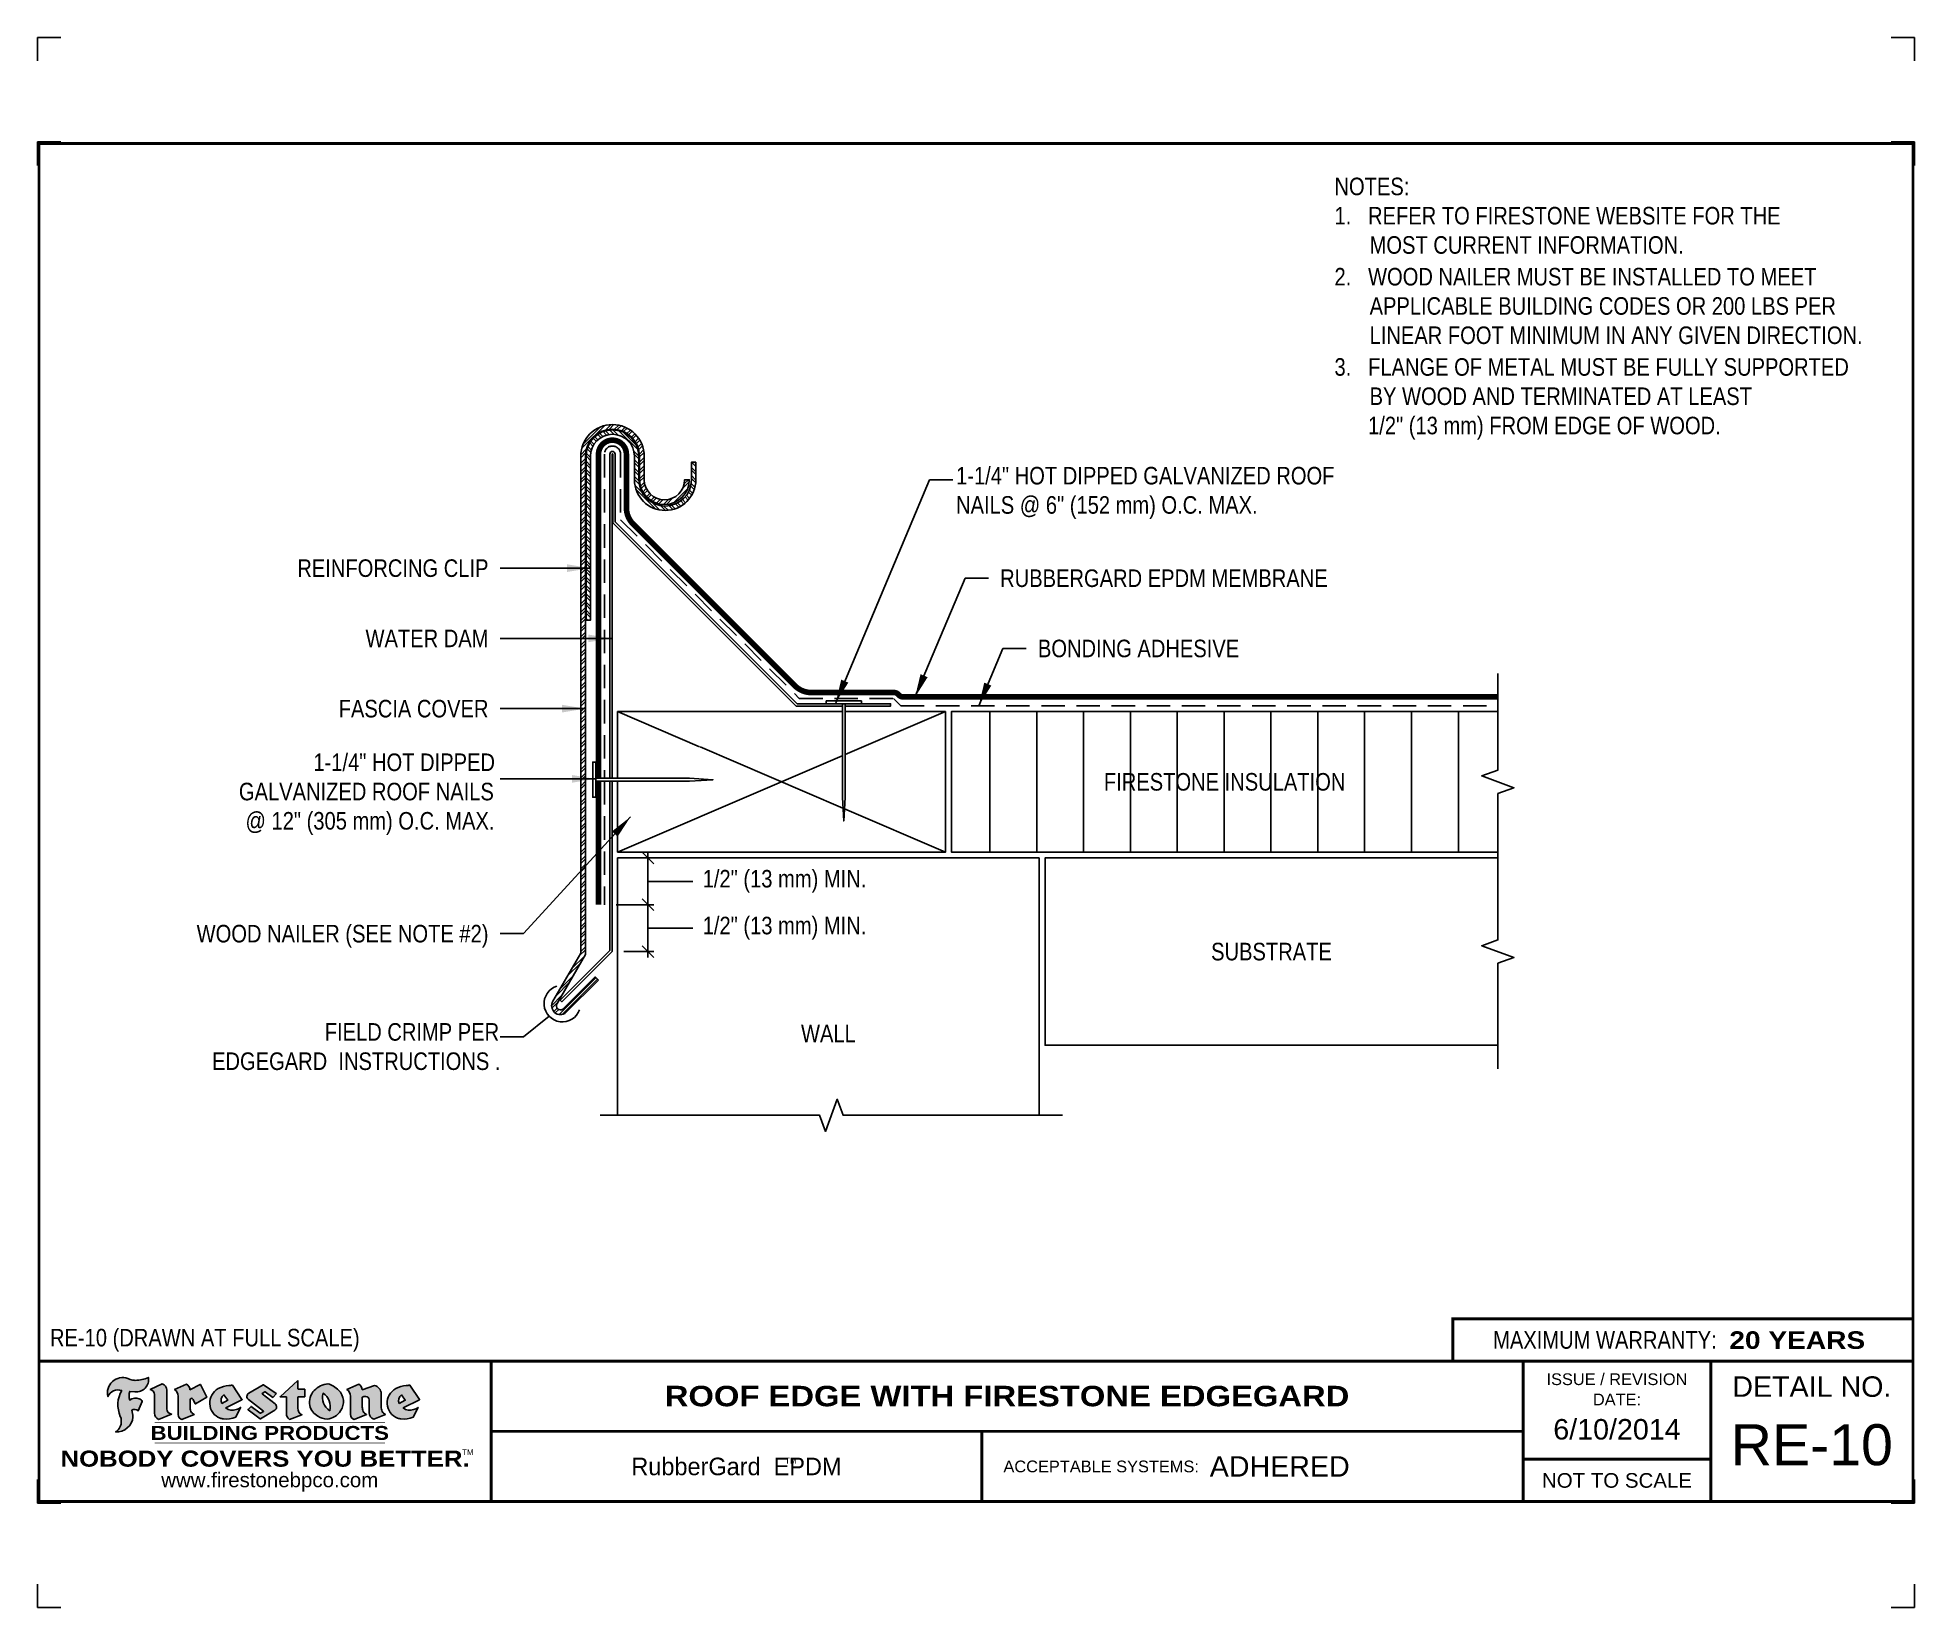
# Model space of a CAD drawing. Header units: inches. Extents: x 121.4 to 141.5, y 20.9 to 37.7.
import ezdxf
from ezdxf.enums import TextEntityAlignment as Align

# ---------------------------------------------------------------- set-up
doc = ezdxf.new("R2010")
doc.units = ezdxf.units.IN
doc.header["$MEASUREMENT"] = 0
doc.linetypes.add('HIDDEN', pattern=[0.375, 0.25, -0.125])
doc.layers.get('0').update_dxf_attribs({"linetype": 'CONTINUOUS'})
doc.layers.get('DEFPOINTS').update_dxf_attribs({"linetype": 'CONTINUOUS'})
for name, color, linetype in [('FSBP-ACCESSORY-FIRESTONE', 7, 'CONTINUOUS'), ('FSBP-ACCESSORY-OTHER', 7, 'CONTINUOUS'), ('FSBP-ADHESIVE', 1, 'HIDDEN'), ('FSBP-ANNO-NOTE', 7, 'CONTINUOUS'), ('FSBP-INSULATION', 7, 'CONTINUOUS'), ('FSBP-MEMBRANE', 7, 'CONTINUOUS'), ('FSBP-SUBSTRATE-GENERIC', 9, 'CONTINUOUS'), ('FSBP-TTLB', 7, 'CONTINUOUS'), ('FSBP-TTLB-BORDER', 7, 'CONTINUOUS'), ('FSBP-TTLB-TEXT', 7, 'CONTINUOUS'), ('FSBP-WALL-CURB', 9, 'CONTINUOUS'), ('FSBP-WOOD', 7, 'CONTINUOUS')]:
    doc.layers.add(name, color=color, linetype=linetype)
doc.styles.add('FSBP_ARIAL', font='arial.ttf')
doc.styles.add('FSBP_ARIAL_BOLD', font='')
doc.styles.add('FSBP_ARIAL_NAR', font='ARIALN.TTF')
doc.styles.add('FSBP_BANKGOTHIC', font='bgothm.ttf')
doc.styles.get('FSBP_ARIAL_BOLD').set_extended_font_data('Arial Black')
doc.dimstyles.new('FSBP-DIM', dxfattribs={"dimtxt": 0.1875, "dimasz": 0.125, "dimexe": 0.0625, "dimexo": 0.125, "dimgap": 0.125, "dimtad": 0, "dimdec": 0, "dimzin": 1, "dimdsep": 46, "dimlunit": 4, "dimtxsty": 'FSBP_ARIAL_NAR', "dimblk": 'OBLIQUE', "dimcen": 0.09375, "dimdle": 0.0625, "dimclrd": 256, "dimclre": 256, "dimclrt": 256, "dimadec": 0, "dimazin": 0, "dimtfac": 1, "dimtdec": 0, "dimtmove": 1, "dimatfit": 3, "dimfxl": 1, "dimtolj": 1, "dimtzin": 0, "dimlwd": -1, "dimlwe": -1, "dimarcsym": 0})
doc.dimstyles.new('FSBP-LEADER', dxfattribs={"dimtxt": 0.1875, "dimasz": 0.25, "dimexe": 0.0625, "dimexo": 0.125, "dimgap": 0.125, "dimtad": 0, "dimtih": 1, "dimtoh": 1, "dimdec": 4, "dimzin": 0, "dimdsep": 46, "dimlunit": 4, "dimtxsty": 'FSBP_ARIAL_NAR', "dimcen": 0.09375, "dimclrd": 256, "dimclre": 256, "dimclrt": 256, "dimadec": 0, "dimazin": 0, "dimtfac": 1, "dimtdec": 4, "dimtofl": 0, "dimtmove": 0, "dimatfit": 3, "dimfxl": 1, "dimtolj": 1, "dimtzin": 0, "dimlwd": -1, "dimlwe": -1, "dimarcsym": 0})

# ---------------------------------------------------------------- blocks, each defined once
blk = doc.blocks.new('TTLB-EPDM_1')
at = {"layer": 'FSBP-TTLB-TEXT'}
h = blk.add_hatch(color=1, dxfattribs=at)
edge = h.paths.add_edge_path()
edge.add_arc((1.037309769669573, -0.1982514792917306), 0.1319107607348553, 264.0410451462098, 370.3106169565175)
edge.add_arc((1.027551646585694, 0.1214293576525799), 0.3273056962876235, 270.05058356628535, 295.23459397187514, ccw=False)
edge.add_arc((1.022801957313345, -0.06680179986895154), 0.1391656561713503, 249.3281275763668, 272.0749124149863, ccw=False)
edge.add_line((0.9736743133014443, -0.1970076156048179), (0.9474927838574558, -0.1852745150568325))
edge.add_arc((0.8939498971398288, -0.3394262635682071), 0.1631857907024099, 70.84590087378872, 194.3325259843273)
edge.add_arc((0.8444260109029493, -0.4259936440910768), 0.1179914261095279, 70.96950098067128, 156.9641407594482, ccw=False)
edge.add_arc((1.153141409296894, -0.4684497516079468), 0.3110405457095052, 150.3231137483159, 203.2084295854517)
edge.add_arc((0.7562495500622943, -0.6412608153899899), 0.1218587156617311, 0.8849157075190988, 24.34668939894999, ccw=False)
edge.add_arc((0.7493781665697374, -0.6475258110744375), 0.1289731377238325, -58.36655102076742, 3.6216782311386737, ccw=False)
edge.add_arc((0.8256699029544474, -0.5792158350996106), 0.1783301886510354, 267.2205474105585, 354.1381621173521)
edge.add_arc((0.7903121048625305, -0.6011409294291745), 0.212787892960859, 0.9996158580669322, 21.00503380861244)
edge.add_arc((1.01880712263941, -0.5666691048185161), 0.05136395668415847, 40.82117713173261, 125.52727787225791, ccw=False)
edge.add_line((1.057676976260041, -0.5330924682126437), (1.102776947655911, -0.4308018311949837))
edge.add_arc((1.040858222524664, -0.4699705673995949), 0.07326744446031509, 32.31675181867256, 66.31481236598174)
edge.add_arc((1.032262518825329, -0.5063316993097662), 0.1102246948011782, 69.8179132332389, 125.254734720681)
edge.add_arc((1.127708877207287, -0.368959353531244), 0.1659710644737306, 164.1569669952081, 196.5811013160487, ccw=False)
edge.add_line((0.9680425188342383, -0.3236487780942383), (1.023615334387159, -0.3294494641845773))
h = blk.add_hatch(color=1, dxfattribs=at)
edge = h.paths.add_edge_path()
edge.add_line((1.275239419159561, -0.6223407783464694), (1.415345367376062, -0.5660418822574371))
edge.add_arc((1.421019305783958, -0.5090099247487757), 0.05731350411836949, 181.9717871001989, 264.31851000495806, ccw=False)
edge.add_line((1.363739737527226, -0.5109819325197265), (1.363412352251203, -0.3102363679013962))
edge.add_arc((1.294263659668751, -0.3103491388303989), 0.06914878453844908, 0.0934405599591014, 72.42834396969012)
edge.add_line((1.315139561173908, -0.2444268274366692), (1.186839444240604, -0.3024209471341379))
edge.add_arc((1.175246268095289, -0.3585110609420917), 0.05727567197445628, -0.017399788185912257, 78.322067691347, ccw=False)
edge.add_line((1.232521937428658, -0.3585284546236807), (1.232574268422297, -0.555126496687123))
edge.add_arc((1.305699496415486, -0.5558575689677219), 0.07312888236350451, 179.4272023230205, 245.3845503102953)
h = blk.add_hatch(color=1, dxfattribs=at)
edge = h.paths.add_edge_path()
edge.add_line((1.792026821926584, -0.3839679064720229), (1.722158956877934, -0.2518542302253621))
edge.add_arc((1.720119655279638, -0.2529327078887852), 0.002306916790721817, 27.87197133405656, 117.3766794470751)
edge.add_line((1.719058846382097, -0.250884159729182), (1.610638460368705, -0.3070279753467702))
edge.add_arc((1.547088841662962, -0.3061026658494403), 0.06355635479880145, 359.165808011073, 425.8793658831422)
edge.add_line((1.573061729235633, -0.2480956029480268), (1.446879247402876, -0.3051325108639702))
edge.add_arc((1.407812067100189, -0.370357133046621), 0.07602957263902092, -3.441403975725109, 59.07992244284969, ccw=False)
edge.add_line((1.483704536400296, -0.3749210150788969), (1.483704536400296, -0.5723838140635706))
edge.add_arc((1.54053746518044, -0.568254406115083), 0.05698275005415228, 184.1557352478595, 255.3066498366543)
edge.add_line((1.526084036778343, -0.6233736605654059), (1.657291340682093, -0.570650514527486))
edge.add_arc((1.688298576827198, -0.5021390388423987), 0.0752015358480571, 207.5160880841914, 245.649226723163, ccw=False)
edge.add_arc((1.721050197024907, -0.4914488168456328), 0.1093332836229113, 179.4823365255141, 204.5537900001094, ccw=False)
edge.add_line((1.611721375809452, -0.4904610114968335), (1.611721375809452, -0.4126404716788983))
edge.add_arc((1.628589765097195, -0.414159299036043), 0.01693662875851176, 28.356188110622725, 174.8549701683585, ccw=False)
edge.add_arc((1.627340435522395, -0.4197189881350504), 0.02111886817708033, 22.216893572439517, 40.10213956426492, ccw=False)
edge.add_line((1.646891420738257, -0.4117336534413738), (1.666638796144639, -0.4549750258192233))
edge.add_arc((1.668737246926742, -0.4540167099035481), 0.002306916790685496, 204.545128184284, 299.6323508190091)
edge.add_line((1.669877862091766, -0.4560219186518992), (1.791128135493295, -0.3870515928837648))
edge.add_line((1.791128135493295, -0.3870515928837648), (1.792026821926584, -0.3839679064720229))
h = blk.add_hatch(color=1, dxfattribs=at)
h.paths.add_polyline_path([(2.063388732080512, -0.2583237030618903, 0.02524281661523788), (2.025024361750752, -0.2610532129309178, 0.1213611957758757), (1.901773912052249, -0.3008158885520373, 0.6151668103976068), (1.93274136141747, -0.6099060679591872, 0.05306812109568645), (1.967936229862175, -0.617865745600497, 0.1150932231766138), (2.099126721549737, -0.5994933789882708), (2.151195569562105, -0.4944891916583316, -0.08755405562188731), (2.104230609512001, -0.5187113292177372, -0.265591761123442), (1.992692314386659, -0.5010701623316862), (2.165347897647223, -0.4141184325909109, 0.4518949533370738), (2.166222728871162, -0.4107679608846269)])
h.paths.add_polyline_path([(2.014217313945437, -0.4188965037300676), (1.951113654018855, -0.4515330109460507, -0.3720533890450154), (1.973177450672722, -0.3607130665457561)], flags=16)
h = blk.add_hatch(color=1, dxfattribs=at)
edge = h.paths.add_edge_path()
edge.add_arc((2.260407392426802, -0.3775796671688782), 0.04152450223225729, 123.20805433950699, 232.2027298779723, ccw=False)
edge.add_line((2.237665217914071, -0.3428366421988329), (2.393535971665983, -0.2540943745380986))
edge.add_arc((2.394677353533142, -0.2560991469722482), 0.002306916790741334, 55.64644466176611, 119.65426054492559, ccw=False)
edge.add_line((2.395979141996861, -0.2541946229174954), (2.531809646140459, -0.3470380726374032))
edge.add_arc((2.530468902927946, -0.3489153772789875), 0.002306916790700397, -42.731101238422525, 54.4661353739603, ccw=False)
edge.add_line((2.532163440279987, -0.3504807552658491), (2.498457913851155, -0.3869673252714421))
edge.add_arc((2.496763376499139, -0.3854019472845934), 0.002306916790672934, 233.7527076894875, 317.26889876138785, ccw=False)
edge.add_line((2.495399362263356, -0.38726241234572), (2.413849913492982, -0.3274738082119626))
edge.add_arc((2.412485899257181, -0.3293342732731342), 0.002306916790720064, 53.75270768979358, 124.4135619297835)
edge.add_line((2.41118211687575, -0.3274311136421062), (2.382933981293377, -0.346782838468144))
edge.add_arc((2.38423776367478, -0.3486859980991606), 0.002306916790694898, 124.4135619293799, 231.8459020253626)
edge.add_line((2.382812599816248, -0.3505000469010184), (2.519899969301207, -0.4581994452042721))
edge.add_arc((2.494247019847682, -0.4908523236374461), 0.04152450223225742, -55.21225898295222, 51.84590202520428, ccw=False)
edge.add_line((2.517938320565804, -0.5249552055672808), (2.364434947484597, -0.6179520922513717))
edge.add_arc((2.36323960192349, -0.6159790200102006), 0.002306916790726996, 233.2955624372927, 301.20872157023314, ccw=False)
edge.add_line((2.361860787187538, -0.6178285429225383), (2.231266621301074, -0.5204709167214361))
edge.add_arc((2.232647938930649, -0.5186232623475259), 0.002306916790697672, 135.5134179846393, 233.21798691998708, ccw=False)
edge.add_line((2.231002150870836, -0.5170067083764565), (2.262839375599356, -0.4845937328397696))
edge.add_arc((2.264485163659225, -0.4862102868108537), 0.002306916790748497, 53.0352839999411, 135.513417985369, ccw=False)
edge.add_line((2.265872365996302, -0.4843670465239001), (2.361834678328762, -0.5565872257804898))
edge.add_arc((2.363221880665761, -0.5547439854936304), 0.002306916790627066, 233.0352840000685, 302.2362632414394)
edge.add_line((2.36445241715569, -0.5566953042850713), (2.39428499383348, -0.5378823484768844))
edge.add_arc((2.393054457343549, -0.5359310296853765), 0.002306916790685166, 302.2362632406177, 412.2027298768422)
edge.add_line((2.394468296066179, -0.5341081404551886), (2.234958295420142, -0.4103916733127022))
h = blk.add_hatch(color=1, dxfattribs=at)
edge = h.paths.add_edge_path()
edge.add_line((2.763460561272041, -0.2072496393923444), (2.763460561272041, -0.2969520779963801))
edge.add_arc((2.765767478062699, -0.2969520779963943), 0.00230691679065842, 179.9999999996471, 269.9999999996471)
edge.add_line((2.765767478062685, -0.2992589947870528), (2.835417693520355, -0.2992589947870528))
edge.add_arc((2.835417693520355, -0.3015659115777538), 0.002306916790701052, 0, 90, ccw=False)
edge.add_line((2.837724610311056, -0.3015659115777538), (2.837724610311056, -0.3790761307453892))
edge.add_arc((2.83541769352037, -0.3790761307453749), 0.002306916790686842, 269.99999999964706, 359.99999999964706, ccw=False)
edge.add_line((2.835417693520355, -0.3813830475360618), (2.765767478062685, -0.3813830475360618))
edge.add_arc((2.765767478062699, -0.3836899643267202), 0.00230691679065842, 90.00000000035294, 180.0000000003529)
edge.add_line((2.763460561272041, -0.3836899643267344), (2.763460561272041, -0.5033995910642801))
edge.add_arc((2.836735953378943, -0.5071368822038516), 0.07337063740681413, 177.0802527808789, 245.3249543133826)
edge.add_line((2.806105814540615, -0.5738080530967267), (2.674529557384915, -0.6226036013049594))
edge.add_arc((2.708610405062069, -0.564298408791804), 0.06753517344606039, 177.0345319916277, 239.6926428024901, ccw=False)
edge.add_line((2.641165668230087, -0.560804539009709), (2.641165668230087, -0.3836899643267344))
edge.add_arc((2.638858751439429, -0.3836899643267202), 0.00230691679065842, 359.9999999996471, 449.999999999647)
edge.add_line((2.638858751439443, -0.3813830475360618), (2.572857950769389, -0.3813830475360618))
edge.add_line((2.572857950769389, -0.3813830475360618), (2.763460561272041, -0.2072496393923444))
h = blk.add_hatch(color=1, dxfattribs=at)
edge = h.paths.add_edge_path(flags=16)
edge.add_arc((2.940363509127394, -0.4847985213681437), 0.1684614578629418, 344.5558804047865, 417.0140046669545)
edge.add_arc((3.194458079644619, -0.3883534532477785), 0.1684614578629414, 164.5558804047864, 237.0140046669546)
edge = h.paths.add_edge_path()
edge.add_arc((3.069375116502199, -0.4399344555144872), 0.1828726885096673, 136.0914512150047, 191.213418978326)
edge.add_arc((3.064939550433406, -0.4318234379590333), 0.1803148804748503, 194.0167254156723, 240.6663730831859)
edge.add_arc((3.098047041778981, -0.3845058757092554), 0.2378525180183701, 239.2975390661776, 264.2889872773176)
edge.add_arc((3.04884478212623, -0.4190232383793012), 0.203760689247156, 277.1986764832036, 326.503572961274)
edge.add_arc((3.077739326803546, -0.4341046616465112), 0.171374865791709, 325.3768876809902, 406.3828327799087)
edge.add_arc((3.011839488065919, -0.4896144380417797), 0.2571945645850002, 44.28462553519766, 73.82901434867304)
edge.add_arc((3.117152499586992, -0.4983433120546693), 0.2579560664039132, 97.50292863483666, 134.1039137579027)
h = blk.add_hatch(color=1, dxfattribs=at)
edge = h.paths.add_edge_path()
edge.add_line((3.322690228557462, -0.5721896537377091), (3.322690228557462, -0.3749210150788969))
edge.add_arc((3.246797759257384, -0.3703571330465745), 0.076029572638996, 356.5585960242387, 419.0799224428129)
edge.add_line((3.285864939560099, -0.3051325108639702), (3.412047421392799, -0.2480956029480268))
edge.add_arc((3.386074533820159, -0.3061026658494941), 0.06355635479883807, 0.3962622833877276, 65.87936588318718, ccw=False)
edge.add_line((3.449629368605429, -0.3056631084210863), (3.580526418688805, -0.2593848434574539))
edge.add_arc((3.555744121700958, -0.3530904070730321), 0.09692726601172152, 2.366977007666776, 75.18615851992018, ccw=False)
edge.add_line((3.652588689330287, -0.3490873311063041), (3.652588689330287, -0.4883770011386872))
edge.add_arc((3.761877549389556, -0.4914934052703811), 0.1093332836229047, 178.3666365323574, 204.5537900000422)
edge.add_arc((3.729125929191727, -0.5021836272670953), 0.07520153584796169, 207.5160880841711, 245.2240541443093)
edge.add_line((3.697611150971852, -0.5704631245385627), (3.572585913552643, -0.6207021253773775))
edge.add_arc((3.59534718600759, -0.5526356419907701), 0.07177131519198746, 180.3328587115751, 251.51018566665869, ccw=False)
edge.add_line((3.523577081955409, -0.5530525936986663), (3.523577081955409, -0.4153032515383615))
edge.add_arc((3.486319529276879, -0.4148773504126441), 0.0372599868942854, 359.3450650296066, 449.0500281941028)
edge.add_arc((3.482769874121713, -0.4419622099033496), 0.06447454900600783, 86.29402372314017, 119.8211331593848)
edge.add_line((3.450707067966732, -0.3860252459975726), (3.450707067966732, -0.4904610114968335))
edge.add_arc((3.560035889182251, -0.491448816845647), 0.1093332836229751, 179.4823365255069, 204.5537900001023)
edge.add_arc((3.527284268984408, -0.5021390388424952), 0.07520153584796385, 207.5160880841699, 245.6492267231416)
edge.add_line((3.496277032839316, -0.570650514527486), (3.365069728935509, -0.6233736605654059))
edge.add_arc((3.37950248606194, -0.5682868177318081), 0.05694615642555727, 183.9298782390169, 255.318496325343, ccw=False)
h = blk.add_hatch(color=1, dxfattribs=at)
h.paths.add_polyline_path([(3.957695472291277, -0.2583237030618903, 0.02524281661523822), (3.919331101961575, -0.2610532129309178, 0.1085638477195505), (3.807890832595604, -0.2939221658134414, 0.6425897848490651), (3.827048101628293, -0.6099060679591872, 0.05306812109569052), (3.862242970072884, -0.617865745600497, 0.1150932231766133), (3.993433461760503, -0.5994933789882708), (4.045502309772871, -0.4944891916583316, -0.08755405562189084), (3.998537349722767, -0.5187113292177372, -0.2655917611234366), (3.886999054597368, -0.5010701623316862), (4.059654637857989, -0.4141184325909109, 0.4518949533370731), (4.060529469081928, -0.4107679608846269)])
h.paths.add_polyline_path([(3.90852405415626, -0.4188965037300676), (3.845420394229677, -0.4515330109460507, -0.3720533890450147), (3.867484190883488, -0.3607130665457561)], flags=16)
at = {"layer": 'DEFPOINTS', "linetype": 'Continuous', "ltscale": 1.75}
for points in [[(-0.015625, 13.88083333333333), (-0.015625, 14.13083333333333), (0.234375, 14.13083333333333)], [(20.01562500000003, 13.88083333333333), (20.01562500000003, 14.13083333333333), (19.76562500000003, 14.13083333333333)], [(-0.015625, -2.380833333333342), (-0.015625, -2.630833333333342), (0.234375, -2.630833333333342)], [(20.01562500000003, -2.380833333333342), (20.01562500000003, -2.630833333333342), (19.76562500000003, -2.630833333333342)]]:
    blk.add_lwpolyline(points, dxfattribs=at)
at = {"layer": 'DEFPOINTS', "color": 1}
for points in [[(0.234375, 13.015625), (-0.015625, 13.015625), (-0.015625, 12.765625)], [(20.015625, 12.765625), (20.015625, 13.015625), (19.765625, 13.015625)], [(0.234375, -1.515625), (-0.015625, -1.515625), (-0.015625, -1.265625)], [(20.015625, -1.265625), (20.015625, -1.515625), (19.765625, -1.515625)]]:
    blk.add_lwpolyline(points, dxfattribs=at)
at = {"layer": 'FSBP-TTLB', "const_width": 0.03125}
blk.add_lwpolyline([(15.09028770518938, 0), (20, 0), (20, 0.4512598240669945), (15.09028770518938, 0.4512598240669945)], close=True, dxfattribs=at)
for points in [[(0, 0), (0, -1.5), (20, -1.5), (20, 0), (0, 0)], [(4.825208527206769, 0), (4.825208527206769, -0.75)], [(15.84028770518938, 0), (15.84028770518938, -1.5)], [(17.84110496735593, 0), (17.84110496735593, -1.5)], [(20, 0), (20, -1.5)], [(4.825208527206769, -0.75), (15.84028770518938, -0.75)], [(4.825208527206769, -0.75), (4.825208527206769, -1.5)], [(15.84028770518938, -1.048740175933006), (17.84110496735593, -1.048740175933006)]]:
    blk.add_lwpolyline(points, dxfattribs=at)
at = {"layer": 'FSBP-TTLB-BORDER', "const_width": 0.03125}
blk.add_lwpolyline([(20, 0), (20, 13), (0, 13), (0, 0)], dxfattribs=at)
at = {"layer": 'FSBP-TTLB-TEXT', "color": 1}
blk.add_line((0.7358432058323388, -0.379822754145593), (0.7358432058323388, -0.379822754145593), dxfattribs=at)
for points in [[(1.023615323725323, -0.3294494630716969, 0.5000510906601082), (1.167090420776901, -0.1746414942047778, -0.1103304102359608), (1.027840608309816, -0.2058762110801382, -0.09957876667165425), (0.9736743133014443, -0.1970076156048179), (0.9474927838574558, -0.1852745150568325, 0.5978159689075124), (0.7358432058323388, -0.379822754145593, -0.3938834584182213), (0.8828996422548698, -0.3144510229727047, 0.2349406564350952), (0.86727108227484, -0.5910237178633082, -0.1027304183841549), (0.8780937320133262, -0.6393788197974146, -0.2772692352614086), (0.8170223912655956, -0.7573362346216896, 0.3985429150902959), (1.003067614090241, -0.5974286950643517, 0.0875124847930418), (0.9889600163401155, -0.5248671157293501, -0.3874031597924062), (1.057676976260041, -0.5330924682126437), (1.102776947655911, -0.4308018311949837, 0.1494423498871741), (1.07029056398062, -0.4028746979725923, 0.2467195073738216), (0.9686394281704906, -0.4163228904100862, -0.1424285161541127), (0.9680425188342383, -0.3236487780942383), (1.023615334387159, -0.3294494641845773)], [(2.166222728871162, -0.4107679608846269), (2.063388732080512, -0.2583237030618903, 0.02524281661523788), (2.025024361750752, -0.2610532129309178, 0.1085638477195265), (1.913584092384895, -0.2939221658134414, 0.6425897848491228), (1.93274136141747, -0.6099060679591872, 0.05306812109568648), (1.967936229862175, -0.617865745600497, 0.1150932231766137), (2.099126721549737, -0.5994933789882708), (2.151195569562105, -0.4944891916583316, -0.0875540556218873), (2.104230609512001, -0.5187113292177372, -0.2655917611234418), (1.992692314386659, -0.5010701623316862), (2.165347897647223, -0.4141184325909109)], [(2.763460561272041, -0.2072496393923444), (2.763460561272041, -0.2969520779963801, 0.4142135623730958), (2.765767478062685, -0.2992589947870528), (2.835417693520355, -0.2992589947870528, -0.414213562373095), (2.837724610311056, -0.3015659115777538), (2.837724610311056, -0.3790761307453892, -0.4142135623730938), (2.835417693520355, -0.3813830475360618), (2.765767478062685, -0.3813830475360618, 0.4142135623730958), (2.763460561272041, -0.3836899643267344), (2.763460561272041, -0.5033995910642801, 0.3068985753588853), (2.806105814540615, -0.5738080530967267), (2.674529557384915, -0.6226036013049594, -0.2804194150632976), (2.641165668230087, -0.560804539009709), (2.641165668230087, -0.3836899643267344, 0.414213562373095), (2.638858751439443, -0.3813830475360618), (2.572857950769389, -0.3813830475360618), (2.763460561272041, -0.2072496393923444)], [(4.060529469081928, -0.4107679608846269), (3.957695472291277, -0.2583237030618903, 0.02524281661523788), (3.919331101961575, -0.2610532129309178, 0.1085638477195265), (3.807890832595604, -0.2939221658134414, 0.6425897848491228), (3.827048101628293, -0.6099060679591872, 0.05306812109568648), (3.862242970072884, -0.617865745600497, 0.1150932231766137), (3.993433461760503, -0.5994933789882708), (4.045502309772871, -0.4944891916583316, -0.0875540556218873), (3.998537349722767, -0.5187113292177372, -0.2655917611234418), (3.886999054597368, -0.5010701623316862), (4.059654637857989, -0.4141184325909109)], [(4.059654637857989, -0.4141184325909109, 0.4518949533370731), (4.060529469081928, -0.4107679608846269, 0.4518949533370731)]]:
    blk.add_lwpolyline(points, format="xyb", dxfattribs=at)
for points in [[(1.275239419159561, -0.6223407783464694), (1.415345367376062, -0.5660418822574371, -0.3756100036733062), (1.363739737527226, -0.5109819325197265), (1.363412352251203, -0.3102363679013962, 0.3265360292958048), (1.315139561173908, -0.2444268274366692), (1.186839444240604, -0.3024209471341379, -0.3557863980845349), (1.232521937428658, -0.3585284546236807), (1.232574268422297, -0.555126496687123, 0.2960110723418457)], [(1.792026821926584, -0.3839679064720229), (1.722158956877934, -0.2518542302253621, 0.4116839150163434), (1.719058846382097, -0.250884159729182), (1.610638460368705, -0.3070279753467702, 0.2996033003794034), (1.573061729235633, -0.2480956029480268), (1.446879247402876, -0.3051325108639702, -0.2797757560995365), (1.483704536400296, -0.3749210150788969), (1.483704536400296, -0.5723838140635706, 0.320828638474519), (1.526084036778343, -0.6233736605654059), (1.657291340682093, -0.570650514527486, -0.1679398621276611), (1.621603752698661, -0.5368819723450571, -0.1098333365370753), (1.611721375809452, -0.4904610114968335), (1.611721375809452, -0.4126404716788983, -0.743334502655012), (1.64349420176768, -0.4061152228778298, -0.07819791644735608), (1.646891420738257, -0.4117336534413738), (1.666638796144639, -0.4549750258192233, 0.4404648714563479), (1.669877862091766, -0.4560219186518992), (1.791128135493295, -0.3870515928837648)], [(1.951113654018855, -0.4515330109460507), (2.014217313945437, -0.4188965037300676), (1.973177450672722, -0.3607130665457561, 0.3720533890450154)], [(2.234958295420142, -0.4103916733127022, -0.5150044486718882), (2.237665217914071, -0.3428366421988329), (2.393535971665983, -0.2540943745380986, -0.2867822934100265), (2.395979141996861, -0.2541946229174954), (2.531809646140459, -0.3470380726374032, -0.4515027974650387), (2.532163440279987, -0.3504807552658491), (2.498457913851155, -0.3869673252714421, -0.3814439164929681), (2.495399362263356, -0.38726241234572), (2.413849913492982, -0.3274738082119626, 0.3184718635035665), (2.41118211687575, -0.3274311136421062), (2.382933981293377, -0.346782838468144, 0.5064094529656681), (2.382812599816248, -0.3505000469010184), (2.519899969301207, -0.4581994452042721, -0.5043597839115849), (2.517938320565804, -0.5249552055672808), (2.364434947484597, -0.6179520922513717, -0.3053163970316367), (2.361860787187538, -0.6178285429225383), (2.231266621301074, -0.5204709167214361, -0.4541703869768119), (2.231002150870836, -0.5170067083764565), (2.262839375599356, -0.4845937328397696, -0.3762644290664977), (2.265872365996302, -0.4843670465239001), (2.361834678328762, -0.5565872257804898, 0.3114700032088108), (2.36445241715569, -0.5566953042850713), (2.39428499383348, -0.5378823484768844, 0.520381097387146), (2.394468296066179, -0.5341081404551886)], [(2.937624918725987, -0.3131105398334029, 0.2452625673097023), (2.889993533867141, -0.4754966266250307, 0.2064059665179019), (2.976604338974084, -0.5890186876871866, 0.1094800500670344), (3.074378098474654, -0.6211778035979165, 0.2185147641853038), (3.218764944843201, -0.5314757029352819, 0.3689489483072479), (3.195959963110113, -0.3100352223135445, 0.1296305888694145), (3.0834694040758, -0.242595816912754, 0.1610736375384317)], [(3.10274193015772, -0.5296595419651595, 0.3271311138286319), (3.032079658614293, -0.3434924326507627, 0.3271311138286322)], [(3.322690228557462, -0.5721896537377091), (3.322690228557462, -0.3749210150788969, 0.2797757560995341), (3.285864939560099, -0.3051325108639702), (3.412047421392799, -0.2480956029480268, -0.2937618496109166), (3.449629368605429, -0.3056631084210863), (3.580526418688805, -0.2593848434574539, -0.3288760160581939), (3.652588689330287, -0.3490873311063041), (3.652588689330287, -0.4883770011386872, 0.114762897203527), (3.662431105063263, -0.536926560769686, 0.166032965990522), (3.697611150971852, -0.5704631245385627), (3.572585913552643, -0.6207021253773775, -0.3209557512194564), (3.523577081955409, -0.5530525936986663), (3.523577081955409, -0.4153032515383615, 0.4127061514896111), (3.48693727661589, -0.3776224848030694, 0.1473421876160361), (3.450707067966732, -0.3860252459975726), (3.450707067966732, -0.4904610114968335, 0.1098333365370753), (3.460589444855941, -0.5368819723450855, 0.1679398621276611), (3.496277032839316, -0.570650514527486), (3.365069728935509, -0.6233736605654059, -0.3219729545308964), (3.322690228557462, -0.5721896537377091, 29.1476284739)], [(3.845420394229677, -0.4515330109460507), (3.90852405415626, -0.4188965037300676), (3.867484190883488, -0.3607130665457561, 0.3720533890450154)]]:
    blk.add_lwpolyline(points, format="xyb", close=True, dxfattribs=at)
at = {"layer": 'FSBP-TTLB-TEXT'}
for points, const_width in [([(1.233926579809207, -0.6584455781731435), (3.691229482685259, -0.6584455781731577)], 0.0078125), ([(10.06152282927678, -0.75), (10.06152282927678, -1.5)], 0.03125), ([(1.233926579809207, -0.8761560960495984), (3.691229482685259, -0.8761560960495842)], 0.0078125)]:
    blk.add_lwpolyline(points, dxfattribs=dict(at, const_width=const_width))
at = {"layer": 'FSBP-TTLB-TEXT', "color": 1}
for centre, start, end in [((1.789987520328282, -0.3850463841354355), 299.6323508193319, 27.87197133380463), ((2.164310260790558, -0.412058050385383), 296.7304547840455, 34.00233684987403)]:
    blk.add_arc(centre, 0.00230691679068068, start, end, dxfattribs=at)
at = {"layer": 'FSBP-TTLB-TEXT', "style": 'FSBP_ARIAL_NAR'}
blk.add_text('MAXIMUM WARRANTY:', height=0.1875, dxfattribs=at).set_placement((17.90516569312837, 0.2256299120335257), align=Align.MIDDLE_RIGHT)
at = {"layer": 'FSBP-TTLB-TEXT'}
for s, height, style, p in [('ISSUE / REVISION', 0.125, 'FSBP_ARIAL', (16.84069633627263, -0.1938496373466023)), ('DETAIL NO.', 0.21875, 'FSBP_ARIAL', (18.92055248367797, -0.2724398367368792)), ('DATE:', 0.125, 'FSBP_ARIAL', (16.84069633627263, -0.409973105348854)), ('www.firestonebpco.com', 0.15625, 'FSBP_ARIAL', (2.462578031247233, -1.268657306740124)), ('RubberGard  EPDM', 0.1875, 'FSBP_BANKGOTHIC', (7.443365678241776, -1.125)), ('TM', 0.0625, 'FSBP_BANKGOTHIC', (8.023397742165457, -1.062518816683806)), ('NOT TO SCALE', 0.15625, 'FSBP_ARIAL', (16.84069633627263, -1.274370087966503))]:
    blk.add_text(s, height=height, dxfattribs=dict(at, style=style)).set_placement(p, align=Align.MIDDLE_CENTER)
at = {"layer": 'FSBP-TTLB-TEXT', "lineweight": 18, "style": 'FSBP_ARIAL_BOLD'}
blk.add_text('BUILDING PRODUCTS', height=0.1484375, dxfattribs=at).set_placement((2.462578031247233, -0.7673008371113639), align=Align.MIDDLE_CENTER)
at = {"layer": 'FSBP-TTLB-TEXT', "color": 1}
for s, height, style, p in [('NOBODY COVERS YOU BETTER.', 0.171875, 'FSBP_ARIAL_BOLD', (2.412604263603384, -1.041650450587369)), ('TM', 0.0625, 'FSBP_BANKGOTHIC', (4.576671173373001, -0.9725745042934193))]:
    blk.add_text(s, height=height, dxfattribs=dict(at, style=style)).set_placement(p, align=Align.MIDDLE_CENTER)
at = {"layer": 'FSBP-TTLB-TEXT', "style": 'FSBP_ARIAL'}
blk.add_text('ACCEPTABLE SYSTEMS:', height=0.125, dxfattribs=at).set_placement((10.29281281591562, -1.125), align=Align.MIDDLE_LEFT)
at = {"layer": 'FSBP-TTLB-TEXT'}
for tag, height, style, p in [('MAXIMUM_WARRANTY', 0.1875, 'FSBP_ARIAL_BOLD', (18.03987100774941, 0.2240244307510579)), ('ACCPT_SYSTEMS', 0.21875, 'FSBP_ARIAL', (12.49438170418193, -1.125))]:
    blk.add_attdef(tag, text='', height=height, dxfattribs=dict(at, style=style)).set_placement(p, align=Align.MIDDLE_LEFT)
for tag, height, style, p in [('DETAIL_DESCP_LINE_1', 0.21875, 'FSBP_ARIAL_BOLD', (10.33118450231211, -0.3736318192489421)), ('ISSUE_REV_DATE', 0.21875, 'FSBP_ARIAL', (16.84069633627263, -0.7282559425942452)), ('DETAIL_NUMBER', 0.4375, 'FSBP_ARIAL', (18.91941590748775, -0.8931630692489421))]:
    blk.add_attdef(tag, text='', height=height, dxfattribs=dict(at, style=style)).set_placement(p, align=Align.MIDDLE_CENTER)
blk = doc.blocks.new('_OBLIQUE')
at = {"color": 0, "linetype": 'ByBlock'}
blk.add_line((-0.5, -0.5), (0.5, 0.5), dxfattribs=at)
blk = doc.blocks.new('*D4')
at = {"layer": 'DEFPOINTS', "color": 0, "transparency": 16777216}
for p in [(127.6375387253936, 28.94106040419425), (127.4969137253936, 28.44106040419425), (127.9617605872002, 28.44106040419425)]:
    blk.add_point(p, dxfattribs=at)
at = {"layer": 'FSBP-ANNO-NOTE', "transparency": 16777216}
for p, q in [((127.7625387253936, 28.94106040419425), (128.0242605872002, 28.94106040419425)), ((127.9617605872002, 29.00356040419425), (127.9617605872002, 28.37856040419425)), ((127.9617605872002, 28.69106040419425), (128.1911397544841, 28.69106040419422)), ((128.1911397544841, 28.69106040419422), (128.4411397544841, 28.69106040419422)), ((127.6219137253936, 28.44106040419425), (128.0242605872002, 28.44106040419425))]:
    blk.add_line(p, q, dxfattribs=at)
at = {"layer": 'FSBP-ANNO-NOTE', "transparency": 16777216, "xscale": 0.125, "yscale": 0.125, "zscale": 0.125}
for p, rotation in [((127.9617605872002, 28.94106040419425), 90), ((127.9617605872002, 28.44106040419425), 270)]:
    blk.add_blockref('_OBLIQUE', p, dxfattribs=dict(at, rotation=rotation))
at = {"layer": 'FSBP-ANNO-NOTE', "transparency": 16777216, "insert": (129.4190345362031, 28.69106040419425), "char_height": 0.1875, "attachment_point": 5, "style": 'FSBP_ARIAL_NAR'}
blk.add_mtext('\\A1;1/2" (13 mm) MIN.', dxfattribs=at)
blk = doc.blocks.new('FSBP_HOT-DIPPED-NAIL')
at = {"layer": 'FSBP-ACCESSORY-OTHER'}
blk.add_lwpolyline([(0, 0.1875), (0, -0.1875), (-0.03125, -0.1875), (-0.03125000000005684, 0.1875)], close=True, dxfattribs=at)
blk.add_lwpolyline([(0, 0.015625), (1, 0.015625), (1.25, 0), (1, -0.015625), (0, -0.015625)], dxfattribs=at)
blk = doc.blocks.new('*D5')
at = {"layer": 'DEFPOINTS', "color": 0, "transparency": 16777216}
for p in [(127.4969137253936, 28.44106040419425), (127.9617605872002, 28.44106040419425), (127.5797262253936, 27.94106040419425)]:
    blk.add_point(p, dxfattribs=at)
at = {"layer": 'FSBP-ANNO-NOTE', "transparency": 16777216}
for p, q in [((127.9617605872002, 27.87856040419425), (127.9617605872002, 28.50356040419425)), ((127.6219137253936, 28.44106040419425), (128.0242605872002, 28.44106040419425)), ((127.9617605872002, 28.19106040419425), (128.1911397544841, 28.19106040419422)), ((128.1911397544841, 28.19106040419422), (128.4411397544841, 28.19106040419422)), ((127.7047262253936, 27.94106040419425), (128.0242605872002, 27.94106040419425))]:
    blk.add_line(p, q, dxfattribs=at)
at = {"layer": 'FSBP-ANNO-NOTE', "transparency": 16777216, "xscale": 0.125, "yscale": 0.125, "zscale": 0.125}
for p, rotation in [((127.9617605872002, 28.44106040419425), 90), ((127.9617605872002, 27.94106040419425), 270)]:
    blk.add_blockref('_OBLIQUE', p, dxfattribs=dict(at, rotation=rotation))
at = {"layer": 'FSBP-ANNO-NOTE', "transparency": 16777216, "insert": (129.4190345362031, 28.19106040419425), "char_height": 0.1875, "attachment_point": 5, "style": 'FSBP_ARIAL_NAR'}
blk.add_mtext('\\A1;1/2" (13 mm) MIN.', dxfattribs=at)

msp = doc.modelspace()

# ---------------------------------------------------------------- hatches: boundary and pattern name
at = {"layer": 'FSBP-ACCESSORY-FIRESTONE'}
h = msp.add_hatch(dxfattribs=at)
h.set_pattern_fill('STEEL', color=256, scale=0.5, style=0)
h.set_pattern_definition([(45, (0.8584632791755098, -17.51166666666694), (-0.04419417382415922, 0.04419417382415922), []), (45, (0.8584632791755098, -17.48041666666694), (-0.04419417382415922, 0.04419417382415922), [])])
edge = h.paths.add_edge_path()
edge.add_line((127.4326326689559, 27.63499633633207), (127.0868893419661, 27.28925300934186))
edge.add_arc((127.0276708692631, 27.36181906675234), 0.09366248020083527, 148.0434040398781, 309.2166110470911, ccw=False)
edge.add_line((126.9482030044721, 27.41139243321991), (127.2437887253936, 27.92336191984809))
edge.add_line((127.2437887253936, 27.92336191984809), (127.2437887253936, 28.38954447570771))
edge.add_line((127.2437887253936, 28.38954447570771), (127.2437887253936, 28.83322480899989))
edge.add_line((127.2437887253936, 28.83322480899989), (127.2437887253936, 33.22935405245721))
edge.add_arc((127.5828512253936, 33.22935405245721), 0.3390624999999972, 0, 180, ccw=False)
edge.add_line((127.9219137253936, 33.22935405245721), (127.9219137253936, 32.97935405245721))
edge.add_arc((128.1375387253936, 32.97935405245721), 0.2156250000000028, 180, 360)
edge.add_line((128.3531637253936, 32.97935405245721), (128.4031637253936, 32.97935405245721))
edge.add_arc((128.1375387253936, 32.97935405245721), 0.265625, -180, 0, ccw=False)
edge.add_line((127.8719137253936, 32.97935405245721), (127.8719137253936, 33.22935405245721))
edge.add_arc((127.5828512253936, 33.22935405245721), 0.2890625, 0, 180)
edge.add_line((127.2937887253936, 33.22935405245721), (127.2937887253936, 28.83322480899989))
edge.add_line((127.2937887253936, 28.83322480899989), (127.2937887253936, 28.38954447570771))
edge.add_line((127.2937887253936, 28.38954447570771), (127.2937887253936, 27.90996446022653))
edge.add_line((127.2937887253936, 27.90996446022653), (126.9909968557618, 27.38551355790521))
edge.add_arc((127.0276708692631, 27.36181906675233), 0.04366248020083158, 147.1341467393075, 306.5253337986645)
edge.add_line((127.0536578239117, 27.32673216940621), (127.3972773298966, 27.67035167539138))
edge.add_line((127.3972773298966, 27.67035167539138), (127.4326326689559, 27.63499633633207))
h = msp.add_hatch(dxfattribs=at)
h.set_pattern_fill('STEEL', color=256, scale=0.5, angle=90, style=0)
h.set_pattern_definition([(135, (0.8584632791755098, -17.51166666666694), (-0.04419417382415922, -0.04419417382415922), []), (135, (0.8272132791755098, -17.51166666666694), (-0.04419417382415922, -0.04419417382415922), [])])
h.paths.add_polyline_path([(127.8641012253936, 32.97935405245721), (127.8641012253936, 33.22935405245721, 1), (127.3016012253936, 33.22935405245721), (127.3016012253936, 31.47935405245724), (127.3484762253936, 31.47935405245724), (127.3484762253936, 33.22935405245721, -1), (127.8172262253936, 33.22935405245721), (127.8172262253936, 32.97935405245721, 1), (128.4734762253936, 32.97935405245721), (128.4734762253936, 33.16685405245724), (128.4266012253936, 33.16685405245721), (128.4266012253936, 32.97935405245721, -1)])
at = {"layer": 'FSBP-INSULATION'}
h = msp.add_hatch(dxfattribs=at)
h.set_pattern_fill('LINE', color=256, scale=4, angle=90, style=0)
h.set_pattern_definition([(90, (-105.3896525810828, -10.14728442677915), (-0.5, 3.061515884555943e-17), [])])
h.paths.add_polyline_path([(137.0324399218581, 29.00356040419425), (137.032439921858, 29.75356040419429), (136.8607225831421, 29.81606040419424), (137.032439921858, 29.87856040419424), (137.032439921858, 30.50356040419422), (131.2000387253936, 30.50356040419425), (131.2000387253936, 29.00356040419425)])
h.paths.add_polyline_path([(132.7788949341306, 29.6081072152447), (135.453583713121, 29.6081072152447), (135.453583713121, 29.89914149218876), (132.7788949341306, 29.89914149218876)], flags=24)

# ---------------------------------------------------------------- linework, layer by layer
at = {"layer": 'FSBP-ACCESSORY-FIRESTONE'}
for points in [[(127.4326326689559, 27.63499633633207), (127.0868893419661, 27.28925300934186, -0.847860706137563), (126.9482030044721, 27.41139243321991), (127.2437887253936, 27.92336191984809), (127.2437887253936, 28.38954447570771), (127.2437887253936, 28.83322480899989), (127.2437887253936, 33.22935405245721, -1), (127.9219137253936, 33.22935405245721), (127.9219137253936, 32.97935405245721, 1), (128.3531637253936, 32.97935405245721), (128.4031637253936, 32.97935405245721, -1), (127.8719137253936, 32.97935405245721), (127.8719137253936, 33.22935405245721, 0.9999999999999999), (127.2937887253936, 33.22935405245721), (127.2937887253936, 28.83322480899989), (127.2937887253936, 28.38954447570771), (127.2937887253936, 27.90996446022653), (126.9909968557618, 27.38551355790521, 0.8345828675672109), (127.0536578239117, 27.32673216940621), (127.3972773298966, 27.67035167539138)], [(128.4734762253936, 33.16685405245721), (128.4734762253936, 32.97935405245721, -0.9999999999999999), (127.8172262253936, 32.97935405245721), (127.8172262253936, 33.22935405245721, 0.9999999999999999), (127.3484762253936, 33.22935405245721), (127.3484762253936, 31.47935405245721), (127.3016012253936, 31.47935405245721), (127.3016012253936, 33.22935405245721, -0.9999999999999999), (127.8641012253936, 33.22935405245721), (127.8641012253936, 32.97935405245721, 0.9999999999999999), (128.4266012253936, 32.97935405245721), (128.4266012253936, 33.16685405245721)]]:
    msp.add_lwpolyline(points, format="xyb", close=True, dxfattribs=at)
for points in [[(127.5547262253936, 29.79185405245727), (127.5547262253936, 33.25279155245727, -1), (127.6109762253936, 33.25279155245727), (127.6109762253936, 32.52817067853088), (129.5527739997302, 30.58637290419424), (130.5508323736566, 30.58637290419425), (130.5508323736566, 30.56137290419424), (130.0674281866934, 30.56137290419424)], [(130.0361781866934, 30.56137290419425), (129.5424186606709, 30.56137290419425), (127.5859762253936, 32.51781533947157), (127.5859762253936, 33.25279155245727, 1), (127.5797262253936, 33.25279155245727), (127.5797262253936, 29.79185405245727)]]:
    msp.add_lwpolyline(points, format="xyb", dxfattribs=at)
msp.add_lwpolyline([(127.5547262253936, 29.76060405245727), (127.5547262253936, 27.95141574325356), (127.0257690764669, 27.42245859432681), (127.0434467459965, 27.40478092479716), (127.5797262253936, 27.94106040419425), (127.5797262253936, 29.76060405245727)], dxfattribs=at)
at = {"layer": 'FSBP-ADHESIVE', "linetype": 'HIDDEN'}
for p, q in [((127.4969137253936, 33.25279155245727), (127.4969137253936, 29.79185405245727)), ((127.6687887253936, 33.25279155245727), (127.6687887253936, 32.55211740010554)), ((127.6687887253936, 32.55211740010554), (129.5767207213049, 30.64418540419427)), ((129.5767207213049, 30.64418540419427), (130.5820823736566, 30.64418540419425)), ((130.5820823736566, 30.64418540419422), (130.6602073736566, 30.56606040419427)), ((130.6602073736566, 30.56606040419425), (137.0324399218581, 30.56606040419425)), ((127.4969137253936, 29.76060405245727), (127.4969137253936, 28.44106040419425))]:
    msp.add_line(p, q, dxfattribs=at)
msp.add_arc((127.5828512253936, 33.25279155245727), 0.0859375, 0, 180, dxfattribs=at)
at = {"layer": 'FSBP-ANNO-NOTE'}
for p, q in [((126.6347342237513, 27.03236412622002), (126.9070097290037, 27.25052308816195)), ((126.3847342237513, 27.03236412622002), (126.6347342237513, 27.03236412622002))]:
    msp.add_line(p, q, dxfattribs=at)
msp.add_arc((127.0484077995483, 27.38588204548658), 0.1957433566733766, 107.1957075834815, 340.3041875502372, dxfattribs=at)
at = {"layer": 'FSBP-INSULATION', "linetype": 'Continuous'}
msp.add_lwpolyline([(137.0324399218581, 29.00356040419425), (137.032439921858, 29.62856040419425), (137.204157260574, 29.69106040419425), (136.8607225831421, 29.81606040419425), (137.032439921858, 29.87856040419425), (137.0324399218581, 30.90981040419427)], dxfattribs=at)
at = {"layer": 'FSBP-INSULATION'}
msp.add_lwpolyline([(137.0324399218581, 30.50356040419422), (131.2000387253936, 30.50356040419425), (131.2000387253936, 29.00356040419425), (137.0324399218581, 29.00356040419425)], dxfattribs=at)
at = {"layer": 'FSBP-MEMBRANE'}
msp.add_lwpolyline([(137.0324399218581, 30.65981040419427, 0.06, 0.06, 0), (130.686095721305, 30.65981040419427, 0.06, 0.06, -0.1989123673797007), (130.6419015474808, 30.67811623037011, 0.06, 0.06, 0), (130.6316381998325, 30.68837957801838, 0.06, 0.06, 0.1989123673797007), (130.5874440260084, 30.70668540419425, 0.06, 0.06, 0), (129.7061624595465, 30.70668540419427, 0.06, 0.06, -0.198912367379665), (129.5293857642498, 30.77990870889764, 0.06, 0.06, 0), (127.8045120300969, 32.50478244305054, 0.06, 0.06, -0.198912367379644), (127.7312887253936, 32.68155913834718, 0.06, 0.06, 0), (127.7312887253936, 33.25279155245727, 0.06, 0.06, 0.999999999999904), (127.4344137253936, 33.25279155245727, 0.06, 0.06, 0), (127.4344137253936, 29.79185405245727, 0, 0, 0)], format="xyseb", dxfattribs=at)
at = {"layer": 'FSBP-MEMBRANE', "const_width": 0.06}
msp.add_lwpolyline([(127.4344137253936, 29.76060405245727), (127.4344137253936, 28.44106040419425)], dxfattribs=at)
at = {"layer": 'FSBP-SUBSTRATE-GENERIC'}
for points in [[(137.0324399218581, 28.94106040419425), (132.2000387253936, 28.94106040419425), (132.2000387253936, 26.94106040419427), (137.0324399218581, 26.94106040419425)], [(137.0324399218581, 26.69106040419425), (137.032439921858, 27.81606040419425), (137.204157260574, 27.87856040419425), (136.8607225831421, 28.00356040419425), (137.032439921858, 28.06606040419425), (137.0324399218581, 29.00356040419425)]]:
    msp.add_lwpolyline(points, dxfattribs=at)
at = {"layer": 'FSBP-WALL-CURB', "linetype": 'Continuous'}
for p, q in [((132.1375387253936, 28.94106040419425), (127.6375387253936, 28.94106040419425)), ((127.6375387253936, 28.94106040419425), (127.6375387253936, 26.19326936844362)), ((132.1375387253936, 28.94106040419425), (132.1375387253935, 26.19326936844362))]:
    msp.add_line(p, q, dxfattribs=at)
at = {"layer": 'FSBP-WALL-CURB'}
msp.add_lwpolyline([(127.4500387253935, 26.19326936844362), (129.7937887253935, 26.19326936844362), (129.8562887253935, 26.0215520297277), (129.9812887253935, 26.36498670715955), (130.0437887253935, 26.19326936844362), (132.3875387253935, 26.19326936844362)], dxfattribs=at)
at = {"layer": 'FSBP-WOOD'}
for p, q in [((127.6375387253936, 30.50356040419425), (128.5116777665912, 30.12892938653812)), ((130.0664573736566, 30.04452553916408), (131.1375387253936, 30.50356040419425)), ((128.5180932203227, 30.12617990636747), (130.0419952722326, 29.47307902697753)), ((129.3875387253936, 29.75356040419422), (130.0352073736566, 30.03113268202122)), ((127.6375387253936, 29.00356040419425), (129.3875387253936, 29.75356040419425)), ((130.0592084089193, 29.46570196839752), (131.1375387253936, 29.00356040419425))]:
    msp.add_line(p, q, dxfattribs=at)
for points in [[(127.6375387253936, 29.00356040419425), (127.6375387253936, 29.00356040419425), (131.1375387253936, 29.00356040419425), (131.1375387253936, 30.50356040419425), (131.1375387253936, 30.50356040419425)], [(130.0352073736566, 30.50356040419425), (127.6375387253936, 30.50356040419425), (127.6375387253936, 29.79185405245727)], [(131.1375387253936, 30.50356040419425), (130.0664573736566, 30.50356040419425)], [(127.6375387253936, 29.76060405245727), (127.6375387253936, 29.00356040419425)]]:
    msp.add_lwpolyline(points, dxfattribs=at)

# ---------------------------------------------------------------- block references
msp.add_blockref('TTLB-EPDM_1', (121.4627011304545, 23.56929549643468)).add_auto_attribs({'DETAIL_DESCP_LINE_1': 'ROOF EDGE WITH FIRESTONE EDGEGARD', 'ACCPT_SYSTEMS': 'ADHERED', 'ISSUE_REV_DATE': '6/10/2014', 'DETAIL_NUMBER': 'RE-10', 'MAXIMUM_WARRANTY': '20 YEARS'})
at = {"layer": 'FSBP-ACCESSORY-OTHER', "rotation": 270}
msp.add_blockref('FSBP_HOT-DIPPED-NAIL', (130.0518031866934, 30.58637290419425), dxfattribs=at)
at = {"layer": 'FSBP-ACCESSORY-OTHER'}
msp.add_blockref('FSBP_HOT-DIPPED-NAIL', (127.4044105666719, 29.77622905245727), dxfattribs=at)

# ---------------------------------------------------------------- texts
at = {"layer": 'DEFPOINTS', "style": 'FSBP_ARIAL_NAR'}
msp.add_text('RE-10 (DRAWN AT FULL SCALE)', height=0.1875, dxfattribs=at).set_placement((121.5798584845289, 23.81929549643468), align=Align.MIDDLE_LEFT)
at = {"layer": 'FSBP-ANNO-NOTE', "style": 'FSBP_ARIAL_NAR'}
for s, p in [('REINFORCING CLIP', (126.2597342237513, 32.03496733375363)), ('WATER DAM', (126.2597342237513, 31.28496733375363)), ('FASCIA COVER', (126.2597342237513, 30.53496733375363)), ('WOOD NAILER (SEE NOTE #2)', (126.2597342237513, 28.13262358375363))]:
    msp.add_text(s, height=0.1875, dxfattribs=at).set_placement(p, align=Align.MIDDLE_RIGHT)
for s, p in [('RUBBERGARD EPDM MEMBRANE', (131.7205946251358, 31.92747130288615)), ('BONDING ADHESIVE', (132.123608877047, 31.17747130288615))]:
    msp.add_text(s, height=0.1875, dxfattribs=at).set_placement(p, align=Align.MIDDLE_LEFT)
for s, p in [('FIRESTONE INSULATION', (134.1162393236258, 29.75356040419422)), ('SUBSTRATE', (134.6162393236258, 27.94106040419425)), ('WALL', (129.8875387253936, 27.06716488631899))]:
    msp.add_text(s, height=0.1875, dxfattribs=at).set_placement(p, align=Align.MIDDLE_CENTER)
at = {"layer": 'FSBP-ANNO-NOTE', "char_height": 0.1875, "attachment_point": 1, "style": 'FSBP_ARIAL_NAR'}
for s, width, gutter_width, heights, insert in [('\\pi-0.375,l0.375,t0.1875,0.375;NOTES:\\P1.   REFER TO FIRESTONE WEBSITE FOR THE                MOST CURRENT INFORMATION.\\P{\\H0.083333x;\\P\\pt0.375;}2.   WOOD NAILER MUST BE INSTALLED TO MEET APPLICABLE BUILDING CODES OR 200 LBS PER LINEAR FOOT MINIMUM IN ANY GIVEN DIRECTION.\\P{\\H0.083333x;\\P}3.   FLANGE OF METAL MUST BE FULLY SUPPORTED\\P\\pi0;BY WOOD AND TERMINATED AT LEAST \\P\\pi-0.375;      1/2" (13 mm) FROM EDGE OF WOOD.', 5.827974336841521, 23.08110225731588, [3.085036287409759], (135.2884850395992, 36.20408006290238)), ('1-1/4" HOT DIPPED GALVANIZED ROOF NAILS @ 6" (152 mm) O.C. MAX.', 4.149195061381761, 5, [0.5969202524029216], (131.2501039958297, 33.11606636747274)), ('\\pi0.89867;1-1/4" HOT DIPPED \\P\\pi0.10377;GALVANIZED ROOF NAILS \\P\\pi0.17412;@ 12" (305 mm) O.C. MAX.', 2.802061036283447, 5, [1.271120311013875], (123.492379476309, 30.05616576695431)), ('\\pi1.448;FIELD CRIMP PER \\P\\pi0.2454;EDGEGARD  INSTRUCTIONS .', 3.288629994811345, 5, [0.5881655221692208], (123.0641201611688, 27.17723717836452))]:
    msp.add_mtext_dynamic_manual_height_columns(s, width=width, gutter_width=gutter_width, heights=heights, dxfattribs=dict(at, insert=insert))

# ---------------------------------------------------------------- dimensions: what is measured, and where the dimension line sits
at = {"layer": 'FSBP-ANNO-NOTE'}
for p1, angle, picture, middle in [((127.6375387253936, 28.94106040419425), 270, '*D4', (128.5661397544841, 28.69106040419425)), ((127.5797262253936, 27.94106040419425), 90.00000000000001, '*D5', (128.5661397544841, 28.19106040419425))]:
    dim = msp.add_linear_dim(base=(127.9617605872002, 28.44106040419425), p1=p1, p2=(127.4969137253936, 28.44106040419425), angle=angle, text='1/2" (13 mm) MIN.', dimstyle='FSBP-DIM', override={"dimtih": 1, "dimtoh": 1}, dxfattribs=at)
    dim.commit()
    dim.dimension.update_dxf_attribs({"geometry": picture, "text_midpoint": middle, "dimtype": 160})

# ---------------------------------------------------------------- leaders
for points in [[(129.9651792275232, 30.59809143486365), (130.9652585628509, 32.97825255288618), (131.2152585628509, 32.97825255288618)], [(127.3469473010902, 32.03496733375363), (126.3847342237513, 32.03496733375363)], [(130.8114534362475, 30.65623006789946), (131.3455946251358, 31.92747130288615), (131.5955946251358, 31.92747130288615)], [(127.5747507243448, 31.28496733375363), (126.3847342237513, 31.28496733375363)], [(131.4919039206762, 30.56652061690133), (131.748608877047, 31.17747130288615), (131.998608877047, 31.17747130288615)], [(127.2933599836197, 30.53496733375363), (126.3847342237513, 30.53496733375363)], [(127.4011159976819, 29.78496733375363), (126.3847342237513, 29.78496733375363)], [(127.7765487059905, 29.38085405374301), (126.6347342237513, 28.13262358375363), (126.3847342237513, 28.13262358375363)]]:
    msp.add_leader(points, dimstyle='FSBP-LEADER', dxfattribs=at)

doc.saveas('drawing.dxf')
